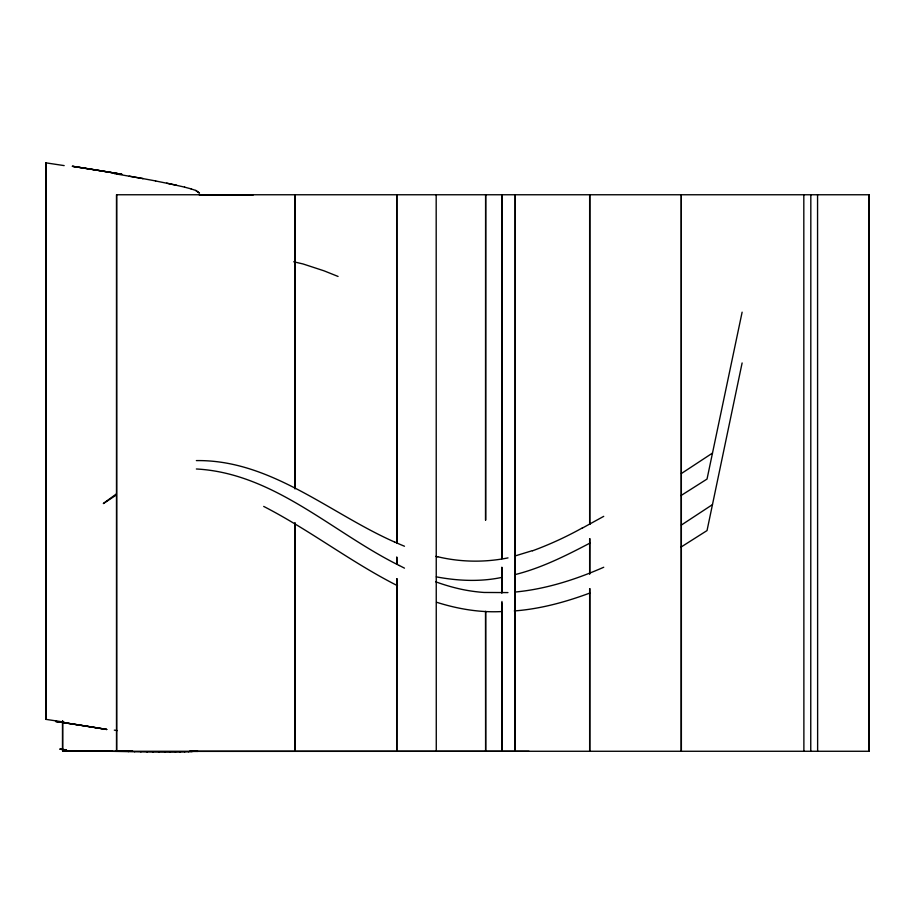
<?xml version="1.0" encoding="UTF-8"?>
<svg xmlns="http://www.w3.org/2000/svg" width="915" height="915" viewBox="0 0 915 915"><rect width="100%" height="100%" fill="white"/><g stroke="black" fill="none" stroke-linecap="round" stroke-linejoin="round"><path stroke-width="1.37" d="M742.122 362.946L707.032 530.574L680.989 547.09M742.122 312.164L707.032 479.06L680.989 495.575M103.429 503.387L116.308 493.986M103.429 503.57L116.308 494.992M712.476 453.097L681.389 473.524M712.476 504.611L681.389 525.038M582.203 528.172L603.728 516.346M590.129 543.007C566.008 555.611 541.371 568.101 514.848 574.654M603.728 567.254C575.558 579.618 545.82 589.146 515.076 592.051M589.763 593.08C565.504 602.093 540.182 608.99 514.31 610.946M532.404 550.647L515.076 555.943M501.466 577.479C480.066 581.951 457.706 580.888 436.318 576.862M194.472 751.272L196.919 750.78M197 750.78L191.715 751.558M188.376 751.787L191.887 751.558M196.37 460.6C270.657 459.524 329.835 513.464 394.399 541.932M507.951 592.588L484.035 592.462A164.277 164.277 0 0 1 461.023 589.203L458.129 588.539A195.147 195.147 0 0 1 437.747 582.535L435.803 581.849M501.614 611.563C479.597 612.718 457.466 608.875 436.524 602.242M184.51 751.958L188.547 751.787M180.164 752.073L184.67 751.958M175.394 752.141L180.324 752.073M75.465 750.849L62.586 750.883L62.506 720.917M63.65 750.838L64.942 750.826M170.247 752.176L175.554 752.141M64.771 750.826L66.406 750.826M199.207 194.884L253.352 194.895M66.246 750.826L68.213 750.815M116.514 751.272L869.25 751.272L869.181 194.758L116.514 194.758L116.594 751.272L116.663 194.758M189.394 751.387L529.03 751.295M68.042 750.815L70.329 750.826M189.588 751.387L197.903 751.387M132.652 751.318L105.214 751.249M120.746 751.295L132.801 751.318M164.78 752.164L170.407 752.176M70.169 750.826L72.754 750.838M112.362 751.272L82.727 751.135M98.717 751.226L105.339 751.249M87.497 751.169L92.964 751.192M72.674 750.838L116.136 751.387M75.293 750.849L78.438 750.86M74.813 751.078L87.566 751.169M78.507 751.112L82.888 751.135M159.061 752.119L164.952 752.164M78.267 750.86L81.675 750.895M68.957 751.021L78.587 751.112M81.504 750.895L85.141 750.929M71.633 751.043L74.984 751.078M84.981 750.929L88.847 750.963M88.675 750.963L92.758 751.009M153.114 752.061L159.221 752.119M65.034 750.963L71.725 751.043M66.761 750.986L69.128 751.021M147.018 751.97L153.274 752.061M140.807 751.867L147.178 751.97M134.551 751.753L140.967 751.867M65.205 750.963L62.883 750.849L66.841 750.986M196.37 468.983C274.065 473.181 332.797 532.747 399.375 565.539M128.294 751.627L134.711 751.753M115.976 751.387L128.455 751.627M63.844 750.929L62.586 750.883L62.678 720.917M64.176 165.604L45.75 162.824L45.75 719.339L64.176 722.118M114.329 173.633L143.117 178.608L129.209 176.172M114.329 730.147L117.189 730.605M142.957 178.608L155.642 180.941M155.481 180.941L176.549 185.219M166.656 183.149L184.704 187.14M293.715 261.77L303.105 263.978L324.093 270.851L338.07 276.456M184.533 187.14L191.189 188.902M191.018 188.902L195.89 190.48L199.493 193.065L195.719 190.48M397.499 585.703C351.143 562.279 309.888 530.128 263.692 506.418M869.113 194.758L869.113 751.272M817.564 194.758L817.633 751.272M810.827 194.758L810.759 751.272M803.816 194.758L803.885 751.272M681.378 751.272L681.298 194.758L681.218 751.272M589.82 194.758L589.74 524.387M589.82 538.66L589.74 572.904M589.82 588.597L589.74 751.272M589.649 194.758L589.649 524.387M589.649 538.66L589.649 574.334M589.649 588.597L589.649 751.272M515.305 194.758L515.225 751.272M515.134 194.758L515.134 751.272M501.946 558.63L501.855 194.758L501.763 558.63M501.946 592.886L501.855 567.197L501.763 592.886M501.946 601.441L501.855 751.272L501.763 602.871M485.682 194.758L485.682 520.109M485.682 611.437L485.682 751.272M485.591 194.758L485.51 520.109M485.51 611.437L485.591 751.272M436.181 194.758L436.272 751.272M396.824 194.758L396.916 542.938M396.824 557.212L396.916 564.338M396.916 578.612L396.824 751.272M396.744 194.758L396.744 542.938M396.744 557.212L396.744 564.338M396.744 578.612L396.744 751.272M295.03 194.758L295.03 488.713M295.03 522.957L295.03 751.272M294.996 194.758L294.916 488.713M294.916 522.957L294.996 751.272M45.887 162.824L45.887 719.339M582.123 528.047A350.537 350.537 0 0 1 532.473 550.819M508.008 557.887A164.471 164.471 0 0 1 437.736 556.766M437.725 556.835A225.822 225.822 0 0 1 435.78 556.366M404.476 546.232A225.822 225.822 0 0 1 394.434 541.863M404.476 568.146A326.644 326.644 0 0 1 399.386 565.516M55.609 721.397A913.342 28.8 6 0 1 106.838 729.472A913.193 28.8 6 0 0 55.541 721.397A913.044 28.8 6 0 1 106.7 729.472M66.475 749.888A1045.319 9.219 2.5 0 1 60.058 749.099M72.354 166.301A913.044 29.406 6 0 1 121.684 174.285M66.292 749.888A1045.365 9.219 2.5 0 1 59.887 749.099M63.055 750.849L63.089 750.906M121.764 174.285A913.193 29.406 6 0 0 72.434 166.301A913.342 29.406 6 0 1 121.844 174.285"/></g></svg>
